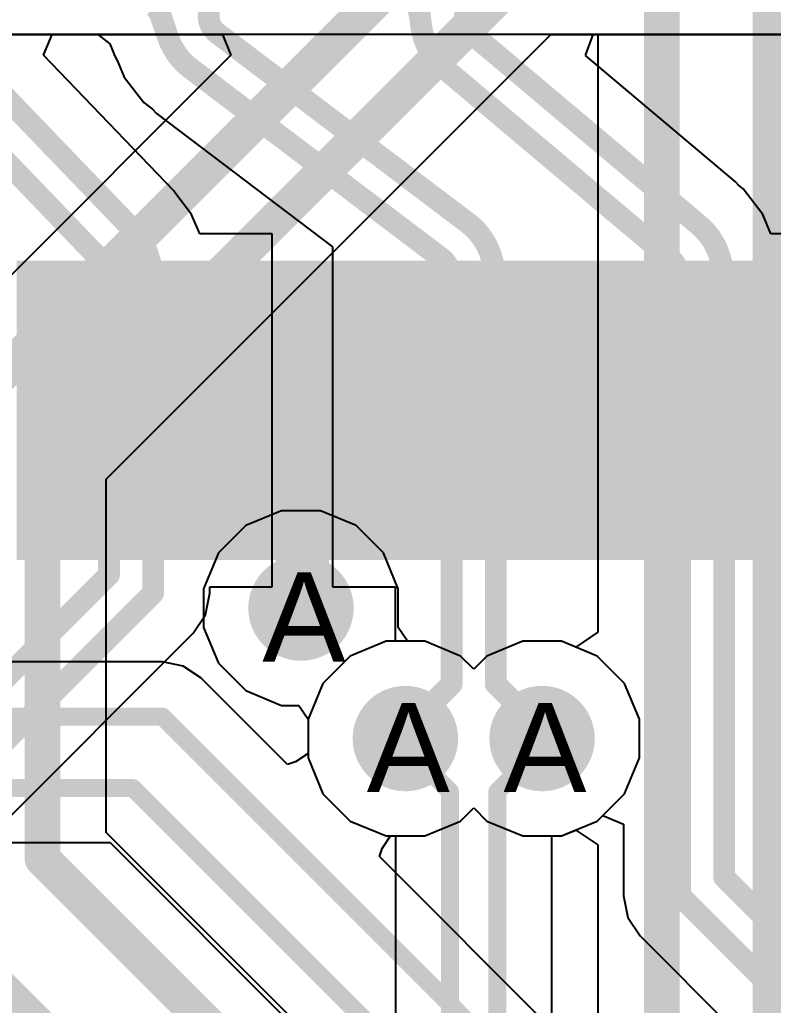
# Model space of a CAD drawing. Header units: inches. Extents: x 0 to 208, y 0 to 213.
# Drawn here: x 2.201 to 2.3698, y 3.684 to 3.9048 of the extents above; entities that cross this region are included whole.
import ezdxf

# ---------------------------------------------------------------- set-up
doc = ezdxf.new("R2010")
doc.units = ezdxf.units.IN
doc.header["$MEASUREMENT"] = 0
for name, color, linetype in [('Bottom Layer', 5, 'Continuous'), ('Drill Drawing', 1, 'Continuous'), ('L2_GND1', 16, 'Continuous'), ('L3_SIG1', 76, 'Continuous'), ('L4_PWR', 90, 'Continuous'), ('L5_GND2', 156, 'Continuous'), ('L6_SIG2', 130, 'Continuous'), ('L7_GND3', 216, 'Continuous'), ('Top Layer', 1, 'Continuous'), ('Top Paste', 8, 'Continuous'), ('Top Solder', 216, 'Continuous'), ('Via Holes', 16, 'Continuous')]:
    doc.layers.add(name, color=color, linetype=linetype)
doc.styles.add('Arial', font='', dxfattribs={"height": 0.2})
doc.styles.get('Arial').set_extended_font_data('Arial')

# ---------------------------------------------------------------- blocks, each defined once
blk = doc.blocks.new('24_TSSOP_409')
at = {"layer": 'Top Layer'}
for points in [[(0.08464635, 0.07283455), (0.14370145, 0.07283455), (0.14370145, 0.05511805), (0.08464635, 0.05511805)], [(0.08464635, 0.04724455), (0.14370145, 0.04724455), (0.14370145, 0.02952805), (0.08464635, 0.02952805)], [(0.08464635, 0.02165255), (0.14370145, 0.02165255), (0.14370145, 0.00393605), (0.08464635, 0.00393605)], [(0.08464635, -0.00393745), (0.14370145, -0.00393745), (0.14370145, -0.02165395), (0.08464635, -0.02165395)], [(0.08464635, -0.02952745), (0.14370145, -0.02952745), (0.14370145, -0.04724395), (0.08464635, -0.04724395)], [(0.08464635, -0.05511945), (0.14370145, -0.05511945), (0.14370145, -0.07283595), (0.08464635, -0.07283595)], [(0.08464635, -0.08070945), (0.14370145, -0.08070945), (0.14370145, -0.09842595), (0.08464635, -0.09842595)]]:
    blk.add_hatch(color=1, dxfattribs=at).paths.add_polyline_path(points)
at = {"layer": 'Top Paste'}
for points in [[(0.08464635, 0.07283455), (0.14370145, 0.07283455), (0.14370145, 0.05511805), (0.08464635, 0.05511805)], [(0.08464635, 0.04724455), (0.14370145, 0.04724455), (0.14370145, 0.02952805), (0.08464635, 0.02952805)], [(0.08464635, 0.02165255), (0.14370145, 0.02165255), (0.14370145, 0.00393605), (0.08464635, 0.00393605)], [(0.08464635, -0.00393745), (0.14370145, -0.00393745), (0.14370145, -0.02165395), (0.08464635, -0.02165395)], [(0.08464635, -0.02952745), (0.14370145, -0.02952745), (0.14370145, -0.04724395), (0.08464635, -0.04724395)], [(0.08464635, -0.05511945), (0.14370145, -0.05511945), (0.14370145, -0.07283595), (0.08464635, -0.07283595)], [(0.08464635, -0.08070945), (0.14370145, -0.08070945), (0.14370145, -0.09842595), (0.08464635, -0.09842595)]]:
    blk.add_hatch(color=8, dxfattribs=at).paths.add_polyline_path(points)
at = {"layer": 'Top Solder'}
for points in [[(0.08064635, 0.07683455), (0.14770145, 0.07683455), (0.14770145, 0.05111805), (0.08064635, 0.05111805)], [(0.08064635, 0.05124455), (0.14770145, 0.05124455), (0.14770145, 0.02552805), (0.08064635, 0.02552805)], [(0.08064635, 0.02565255), (0.14770145, 0.02565255), (0.14770145, -6.395e-05), (0.08064635, -6.395e-05)], [(0.08064635, 6.255e-05), (0.14770145, 6.255e-05), (0.14770145, -0.02565395), (0.08064635, -0.02565395)], [(0.08064635, -0.02552745), (0.14770145, -0.02552745), (0.14770145, -0.05124395), (0.08064635, -0.05124395)], [(0.08064635, -0.05111945), (0.14770145, -0.05111945), (0.14770145, -0.07683595), (0.08064635, -0.07683595)], [(0.08064635, -0.07670945), (0.14770145, -0.07670945), (0.14770145, -0.10242595), (0.08064635, -0.10242595)]]:
    blk.add_hatch(color=216, dxfattribs=at).paths.add_polyline_path(points)

msp = doc.modelspace()

# ---------------------------------------------------------------- hatches: boundary and pattern name
at = {"layer": 'Bottom Layer'}
h = msp.add_hatch(color=5, dxfattribs=at)
edge = h.paths.add_edge_path()
edge.add_arc((2.264, 3.773), 0.011811, 0, 360)
h = msp.add_hatch(color=5, dxfattribs=at)
edge = h.paths.add_edge_path()
edge.add_arc((2.2873898, 3.7437642), 0.011811, 0, 360)
h = msp.add_hatch(color=5, dxfattribs=at)
edge = h.paths.add_edge_path()
edge.add_arc((2.3180118, 3.7437642), 0.011811, 0, 360)
at = {"layer": 'L2_GND1'}
h = msp.add_hatch(color=16, dxfattribs=at)
edge = h.paths.add_edge_path()
edge.add_arc((2.264, 3.773), 0.011811, 0, 360)
h = msp.add_hatch(color=16, dxfattribs=at)
edge = h.paths.add_edge_path()
edge.add_arc((2.2873898, 3.7437642), 0.011811, 0, 360)
h = msp.add_hatch(color=16, dxfattribs=at)
edge = h.paths.add_edge_path()
edge.add_arc((2.3180118, 3.7437642), 0.011811, 0, 360)
at = {"layer": 'L3_SIG1'}
h = msp.add_hatch(color=76, dxfattribs=at)
edge = h.paths.add_edge_path()
edge.add_arc((2.264, 3.773), 0.011811, 0, 360)
h = msp.add_hatch(color=76, dxfattribs=at)
edge = h.paths.add_edge_path()
edge.add_arc((2.2873898, 3.7437642), 0.011811, 0, 360)
h = msp.add_hatch(color=76, dxfattribs=at)
edge = h.paths.add_edge_path()
edge.add_arc((2.3180118, 3.7437642), 0.011811, 0, 360)
at = {"layer": 'L4_PWR'}
h = msp.add_hatch(color=90, dxfattribs=at)
edge = h.paths.add_edge_path()
edge.add_arc((2.264, 3.773), 0.011811, 0, 360)
h = msp.add_hatch(color=90, dxfattribs=at)
edge = h.paths.add_edge_path()
edge.add_arc((2.2873898, 3.7437642), 0.011811, 0, 360)
h = msp.add_hatch(color=90, dxfattribs=at)
edge = h.paths.add_edge_path()
edge.add_arc((2.3180118, 3.7437642), 0.011811, 0, 360)
at = {"layer": 'L5_GND2'}
h = msp.add_hatch(color=156, dxfattribs=at)
edge = h.paths.add_edge_path()
edge.add_arc((2.264, 3.773), 0.011811, 0, 360)
h = msp.add_hatch(color=156, dxfattribs=at)
edge = h.paths.add_edge_path()
edge.add_arc((2.2873898, 3.7437642), 0.011811, 0, 360)
h = msp.add_hatch(color=156, dxfattribs=at)
edge = h.paths.add_edge_path()
edge.add_arc((2.3180118, 3.7437642), 0.011811, 0, 360)
at = {"layer": 'L6_SIG2'}
h = msp.add_hatch(color=130, dxfattribs=at)
edge = h.paths.add_edge_path()
edge.add_arc((2.264, 3.773), 0.011811, 0, 360)
h = msp.add_hatch(color=130, dxfattribs=at)
edge = h.paths.add_edge_path()
edge.add_arc((2.2873898, 3.7437642), 0.011811, 0, 360)
h = msp.add_hatch(color=130, dxfattribs=at)
edge = h.paths.add_edge_path()
edge.add_arc((2.3180118, 3.7437642), 0.011811, 0, 360)
at = {"layer": 'L7_GND3'}
h = msp.add_hatch(color=216, dxfattribs=at)
edge = h.paths.add_edge_path()
edge.add_arc((2.264, 3.773), 0.011811, 0, 360)
h = msp.add_hatch(color=216, dxfattribs=at)
edge = h.paths.add_edge_path()
edge.add_arc((2.2873898, 3.7437642), 0.011811, 0, 360)
h = msp.add_hatch(color=216, dxfattribs=at)
edge = h.paths.add_edge_path()
edge.add_arc((2.3180118, 3.7437642), 0.011811, 0, 360)
at = {"layer": 'Top Layer'}
h = msp.add_hatch(color=1, dxfattribs=at)
edge = h.paths.add_edge_path()
edge.add_arc((2.264, 3.773), 0.011811, 0, 360)
h = msp.add_hatch(color=1, dxfattribs=at)
edge = h.paths.add_edge_path()
edge.add_arc((2.2873898, 3.7437642), 0.011811, 0, 360)
h = msp.add_hatch(color=1, dxfattribs=at)
edge = h.paths.add_edge_path()
edge.add_arc((2.3180118, 3.7437642), 0.011811, 0, 360)
at = {"layer": 'Via Holes'}
h = msp.add_hatch(color=7, dxfattribs=at)
edge = h.paths.add_edge_path()
edge.add_arc((2.264, 3.773), 0.0059055, 0, 360)
h = msp.add_hatch(color=7, dxfattribs=at)
edge = h.paths.add_edge_path()
edge.add_arc((2.2873898, 3.7437642), 0.0059055, 0, 360)
h = msp.add_hatch(color=7, dxfattribs=at)
edge = h.paths.add_edge_path()
edge.add_arc((2.3180118, 3.7437642), 0.0059055, 0, 360)

# ---------------------------------------------------------------- linework, layer by layer
at = {"layer": 'Bottom Layer'}
for p, q in [((2.6543486, 3.9014726), (1.909, 3.9014726)), ((2.1641161, 3.9014726), (2.2463924, 3.9014726)), ((2.2203692, 3.801865), (2.3199767, 3.9014726)), ((2.2463924, 3.9014726), (2.2483058, 3.8968532)), ((2.3199767, 3.9014726), (2.3305496, 3.9014726)), ((2.3305496, 3.9014726), (2.3305496, 3.767591)), ((2.2483058, 3.8968532), (2.1779065, 3.8264539)), ((2.2203692, 3.722719), (2.2203692, 3.801865)), ((2.3305496, 3.767591), (2.3255495, 3.76425)), ((2.2830513, 3.7655752), (2.2750349, 3.7622547)), ((2.2917283, 3.7655752), (2.2830513, 3.7655752)), ((2.2997447, 3.7622547), (2.2917283, 3.7655752)), ((2.3136733, 3.7655752), (2.3056569, 3.7622547)), ((2.3223503, 3.7655752), (2.3136733, 3.7655752)), ((2.3255495, 3.76425), (2.3223503, 3.7655752)), ((2.2750349, 3.7622547), (2.2688993, 3.7561191)), ((2.3027008, 3.7592986), (2.2997447, 3.7622547)), ((2.3056569, 3.7622547), (2.3027008, 3.7592986)), ((2.2688993, 3.7561191), (2.2655788, 3.7481027)), ((2.2655788, 3.7481027), (2.2655788, 3.7394257)), ((2.2655788, 3.7394257), (2.2688993, 3.7314093)), ((2.2688993, 3.7314093), (2.2750349, 3.7252737)), ((2.2997447, 3.7252737), (2.3027008, 3.7282298)), ((2.3027008, 3.7282298), (2.3056569, 3.7252737)), ((2.2750349, 3.7252737), (2.2830513, 3.7219532)), ((2.2917283, 3.7219532), (2.2997447, 3.7252737)), ((2.3056569, 3.7252737), (2.3136733, 3.7219532)), ((2.3255496, 3.6175386), (2.2203692, 3.722719)), ((2.3223503, 3.7219532), (2.3255495, 3.7232784)), ((2.3255495, 3.7232784), (2.3305496, 3.7199374)), ((2.2830513, 3.7219532), (2.2917283, 3.7219532)), ((2.3136733, 3.7219532), (2.3223503, 3.7219532)), ((2.3305496, 3.7199374), (2.3305496, 3.6193254))]:
    msp.add_line(p, q, dxfattribs=at)
for points in [[(2.188, 3.8163604, 0.008, 0.008, 0), (2.3350558, 3.9634162, 0.008, 0.008, 0)], [(2.2060949, 3.8077777, 0.008, 0.008, 0), (2.3606458, 3.9623286, 0.008, 0.008, 0)], [(2.3448239, 3.5476194, 0.008, 0.008, 0), (2.3448239, 3.9226779, 0.008, 0.008, 0)], [(2.369189, 3.4948326, 0.008, 0.008, 0), (2.369189, 3.9221894, 0.008, 0.008, 0)], [(2.2060949, 3.7168063, 0.008, 0.008, 0), (2.2060949, 3.8077777, 0.008, 0.008, 0)], [(2.2060949, 3.7168063, 0.008, 0.008, 0), (2.3159998, 3.6069014, 0.008, 0.008, 0)], [(2.188, 3.6967173, 0.008, 0.008, 0), (2.2889998, 3.5957175, 0.008, 0.008, 0)]]:
    msp.add_lwpolyline(points, format="xyseb", dxfattribs=at)
for points in [[(2.2040949, 3.8077777, 0.004, 0.004, 1), (2.2080949, 3.8077777, 0.004, 0.004, 1)], [(2.2040949, 3.8077777, 0.004, 0.004, 1), (2.2080949, 3.8077777, 0.004, 0.004, 1)], [(2.2040949, 3.7168063, 0.004, 0.004, 1), (2.2080949, 3.7168063, 0.004, 0.004, 1)], [(2.2040949, 3.7168063, 0.004, 0.004, 1), (2.2080949, 3.7168063, 0.004, 0.004, 1)]]:
    msp.add_lwpolyline(points, format="xyseb", close=True, dxfattribs=at)
at = {"layer": 'L2_GND1'}
for p, q in [((2.2596615, 3.794811), (2.2516451, 3.7914905)), ((2.2683385, 3.794811), (2.2596615, 3.794811)), ((2.2763549, 3.7914905), (2.2683385, 3.794811)), ((2.2516451, 3.7914905), (2.2455095, 3.7853549)), ((2.2824905, 3.7853549), (2.2763549, 3.7914905)), ((2.2455095, 3.7853549), (2.242189, 3.7773385)), ((2.285811, 3.7773385), (2.2824905, 3.7853549)), ((2.242189, 3.7773385), (2.242189, 3.7686615)), ((2.285811, 3.7686616), (2.285811, 3.7773385)), ((2.242189, 3.7686615), (2.2455095, 3.7606451)), ((2.2878733, 3.7655752), (2.285811, 3.7686616)), ((2.2917283, 3.7655752), (2.2878733, 3.7655752)), ((2.2997447, 3.7622547), (2.2917283, 3.7655752)), ((2.3136733, 3.7655752), (2.3056569, 3.7622547)), ((2.3223503, 3.7655752), (2.3136733, 3.7655752)), ((2.3303667, 3.7622547), (2.3223503, 3.7655752)), ((2.3027008, 3.7592986), (2.2997447, 3.7622547)), ((2.3056569, 3.7622547), (2.3027008, 3.7592986)), ((2.3365023, 3.7561191), (2.3303667, 3.7622547)), ((2.2455095, 3.7606451), (2.2516451, 3.7545095)), ((2.3398228, 3.7481027), (2.3365023, 3.7561191)), ((2.2516451, 3.7545095), (2.2596615, 3.751189)), ((2.2596615, 3.751189), (2.2635165, 3.751189)), ((2.2635165, 3.751189), (2.2655788, 3.7481026)), ((2.2655788, 3.7481026), (2.2655788, 3.7394257)), ((2.3398228, 3.7394257), (2.3398228, 3.7481027)), ((2.2655788, 3.7394257), (2.2688993, 3.7314093)), ((2.3365023, 3.7314093), (2.3398228, 3.7394257)), ((2.2688993, 3.7314093), (2.2750349, 3.7252737)), ((2.3303667, 3.7252737), (2.3365023, 3.7314093)), ((2.2997447, 3.7252737), (2.3027008, 3.7282298)), ((2.3027008, 3.7282298), (2.3056569, 3.7252737)), ((2.2750349, 3.7252737), (2.2830513, 3.7219532)), ((2.2917283, 3.7219532), (2.2997447, 3.7252737)), ((2.3056569, 3.7252737), (2.3136733, 3.7219532)), ((2.3223503, 3.7219532), (2.3303667, 3.7252737)), ((2.2830513, 3.7219532), (2.2917283, 3.7219532)), ((2.3136733, 3.7219532), (2.3223503, 3.7219532))]:
    msp.add_line(p, q, dxfattribs=at)
at = {"layer": 'L3_SIG1'}
for p, q in [((2.2830513, 3.7655752), (2.2750349, 3.7622547)), ((2.2917283, 3.7655752), (2.2830513, 3.7655752)), ((2.2997447, 3.7622547), (2.2917283, 3.7655752)), ((2.3136733, 3.7655752), (2.3056569, 3.7622547)), ((2.3223503, 3.7655752), (2.3136733, 3.7655752)), ((2.3303667, 3.7622547), (2.3223503, 3.7655752)), ((2.2750349, 3.7622547), (2.2688993, 3.7561191)), ((2.3027008, 3.7592986), (2.2997447, 3.7622547)), ((2.3056569, 3.7622547), (2.3027008, 3.7592986)), ((2.3365023, 3.7561191), (2.3303667, 3.7622547)), ((2.2688993, 3.7561191), (2.2655788, 3.7481027)), ((2.3398228, 3.7481027), (2.3365023, 3.7561191)), ((2.2655788, 3.7481027), (2.2655788, 3.7394257)), ((2.3398228, 3.7394257), (2.3398228, 3.7481027)), ((2.2655788, 3.7394257), (2.2688993, 3.7314093)), ((2.3365023, 3.7314093), (2.3398228, 3.7394257)), ((2.2688993, 3.7314093), (2.2750349, 3.7252737)), ((2.3303667, 3.7252737), (2.3365023, 3.7314093)), ((2.2997447, 3.7252737), (2.3027008, 3.7282298)), ((2.3027008, 3.7282298), (2.3056569, 3.7252737)), ((2.2750349, 3.7252737), (2.2830513, 3.7219532)), ((2.2917283, 3.7219532), (2.2997447, 3.7252737)), ((2.3056569, 3.7252737), (2.3136733, 3.7219532)), ((2.3223503, 3.7219532), (2.3303667, 3.7252737)), ((2.2830513, 3.7219532), (2.2917283, 3.7219532)), ((2.3136733, 3.7219532), (2.3223503, 3.7219532))]:
    msp.add_line(p, q, dxfattribs=at)
at = {"layer": 'L4_PWR'}
for p, q in [((2.2596615, 3.794811), (2.2516451, 3.7914905)), ((2.2683385, 3.794811), (2.2596615, 3.794811)), ((2.2763549, 3.7914905), (2.2683385, 3.794811)), ((2.2516451, 3.7914905), (2.2455095, 3.7853549)), ((2.2824905, 3.7853549), (2.2763549, 3.7914905)), ((2.2455095, 3.7853549), (2.242189, 3.7773385)), ((2.285811, 3.7773385), (2.2824905, 3.7853549)), ((2.242189, 3.7773385), (2.242189, 3.7686615)), ((2.285811, 3.7686616), (2.285811, 3.7773385)), ((2.242189, 3.7686615), (2.2455095, 3.7606451)), ((2.2878733, 3.7655752), (2.285811, 3.7686616)), ((2.2917283, 3.7655752), (2.2878733, 3.7655752)), ((2.2997447, 3.7622547), (2.2917283, 3.7655752)), ((2.3136733, 3.7655752), (2.3056569, 3.7622547)), ((2.3223503, 3.7655752), (2.3136733, 3.7655752)), ((2.3303667, 3.7622547), (2.3223503, 3.7655752)), ((2.3027008, 3.7592986), (2.2997447, 3.7622547)), ((2.3056569, 3.7622547), (2.3027008, 3.7592986)), ((2.3365023, 3.7561191), (2.3303667, 3.7622547)), ((2.2455095, 3.7606451), (2.2516451, 3.7545095)), ((2.3398228, 3.7481027), (2.3365023, 3.7561191)), ((2.2516451, 3.7545095), (2.2596615, 3.751189)), ((2.2596615, 3.751189), (2.2635165, 3.751189)), ((2.2635165, 3.751189), (2.2655788, 3.7481026)), ((2.2655788, 3.7481026), (2.2655788, 3.7394257)), ((2.3398228, 3.7394257), (2.3398228, 3.7481027)), ((2.2655788, 3.7394257), (2.2688993, 3.7314093)), ((2.3365023, 3.7314093), (2.3398228, 3.7394257)), ((2.2688993, 3.7314093), (2.2750349, 3.7252737)), ((2.3303667, 3.7252737), (2.3365023, 3.7314093)), ((2.2997447, 3.7252737), (2.3027008, 3.7282298)), ((2.3027008, 3.7282298), (2.3056569, 3.7252737)), ((2.2750349, 3.7252737), (2.2830513, 3.7219532)), ((2.2917283, 3.7219532), (2.2997447, 3.7252737)), ((2.3056569, 3.7252737), (2.3136733, 3.7219532)), ((2.3223503, 3.7219532), (2.3303667, 3.7252737)), ((2.2830513, 3.7219532), (2.2917283, 3.7219532)), ((2.3136733, 3.7219532), (2.3223503, 3.7219532))]:
    msp.add_line(p, q, dxfattribs=at)
at = {"layer": 'L5_GND2'}
for p, q in [((2.2830513, 3.7655752), (2.2750349, 3.7622547)), ((2.2917283, 3.7655752), (2.2830513, 3.7655752)), ((2.2997447, 3.7622547), (2.2917283, 3.7655752)), ((2.3136733, 3.7655752), (2.3056569, 3.7622547)), ((2.3223503, 3.7655752), (2.3136733, 3.7655752)), ((2.3303667, 3.7622547), (2.3223503, 3.7655752)), ((2.2750349, 3.7622547), (2.2688993, 3.7561191)), ((2.3027008, 3.7592986), (2.2997447, 3.7622547)), ((2.3056569, 3.7622547), (2.3027008, 3.7592986)), ((2.3365023, 3.7561191), (2.3303667, 3.7622547)), ((2.2688993, 3.7561191), (2.2655788, 3.7481027)), ((2.3398228, 3.7481027), (2.3365023, 3.7561191)), ((2.2655788, 3.7481027), (2.2655788, 3.7394257)), ((2.3398228, 3.7394257), (2.3398228, 3.7481027)), ((2.2655788, 3.7394257), (2.2688993, 3.7314093)), ((2.3365023, 3.7314093), (2.3398228, 3.7394257)), ((2.2688993, 3.7314093), (2.2750349, 3.7252737)), ((2.3303667, 3.7252737), (2.3365023, 3.7314093)), ((2.2750349, 3.7252737), (2.2830513, 3.7219532)), ((2.3223503, 3.7219532), (2.3303667, 3.7252737)), ((2.2830513, 3.7219532), (2.2851657, 3.7219532)), ((2.2851657, 3.7219532), (2.2851657, 3.6295992)), ((2.3202359, 3.6390577), (2.3202359, 3.7219532)), ((2.3202359, 3.7219532), (2.3223503, 3.7219532))]:
    msp.add_line(p, q, dxfattribs=at)
for points in [[(2.2873898, 3.7419114, 0.004, 0.004, 0), (2.2873898, 3.7437642, 0.004, 0.004, 0)], [(2.3180118, 3.7419114, 0.004, 0.004, 0), (2.3180118, 3.7437642, 0.004, 0.004, 0)], [(2.2873898, 3.7419114, 0.004, 0.004, 0), (2.2974008, 3.7319004, 0.004, 0.004, 0)], [(2.3080008, 3.7319004, 0.004, 0.004, 0), (2.3180118, 3.7419114, 0.004, 0.004, 0)], [(2.2974008, 3.6295992, 0.004, 0.004, 0), (2.2974008, 3.7319004, 0.004, 0.004, 0)], [(2.3080008, 3.6339898, 0.004, 0.004, 0), (2.3080008, 3.7319004, 0.004, 0.004, 0)]]:
    msp.add_lwpolyline(points, format="xyseb", dxfattribs=at)
for points in [[(2.2863898, 3.7437642, 0.002, 0.002, 1), (2.2883898, 3.7437642, 0.002, 0.002, 1)], [(2.3170118, 3.7437642, 0.002, 0.002, 1), (2.3190118, 3.7437642, 0.002, 0.002, 1)], [(2.2863898, 3.7419114, 0.002, 0.002, 1), (2.2883898, 3.7419114, 0.002, 0.002, 1)], [(2.2863898, 3.7419114, 0.002, 0.002, 1), (2.2883898, 3.7419114, 0.002, 0.002, 1)], [(2.3170118, 3.7419114, 0.002, 0.002, 1), (2.3190118, 3.7419114, 0.002, 0.002, 1)], [(2.3170118, 3.7419114, 0.002, 0.002, 1), (2.3190118, 3.7419114, 0.002, 0.002, 1)], [(2.2964008, 3.7319004, 0.002, 0.002, 1), (2.2984008, 3.7319004, 0.002, 0.002, 1)], [(2.2964008, 3.7319004, 0.002, 0.002, 1), (2.2984008, 3.7319004, 0.002, 0.002, 1)], [(2.3070008, 3.7319004, 0.002, 0.002, 1), (2.3090008, 3.7319004, 0.002, 0.002, 1)], [(2.3070008, 3.7319004, 0.002, 0.002, 1), (2.3090008, 3.7319004, 0.002, 0.002, 1)]]:
    msp.add_lwpolyline(points, format="xyseb", close=True, dxfattribs=at)
at = {"layer": 'L6_SIG2'}
for p, q in [((2.2830513, 3.7655752), (2.2750349, 3.7622547)), ((2.2917283, 3.7655752), (2.2830513, 3.7655752)), ((2.2997447, 3.7622547), (2.2917283, 3.7655752)), ((2.3136733, 3.7655752), (2.3056569, 3.7622547)), ((2.3223503, 3.7655752), (2.3136733, 3.7655752)), ((2.3303667, 3.7622547), (2.3223503, 3.7655752)), ((2.2750349, 3.7622547), (2.2688993, 3.7561191)), ((2.3027008, 3.7592986), (2.2997447, 3.7622547)), ((2.3056569, 3.7622547), (2.3027008, 3.7592986)), ((2.3365023, 3.7561191), (2.3303667, 3.7622547)), ((2.2688993, 3.7561191), (2.2655788, 3.7481027)), ((2.3398228, 3.7481027), (2.3365023, 3.7561191)), ((2.2655788, 3.7481027), (2.2655788, 3.7394257)), ((2.3398228, 3.7394257), (2.3398228, 3.7481027)), ((2.2655788, 3.7394257), (2.2688993, 3.7314093)), ((2.3365023, 3.7314093), (2.3398228, 3.7394257)), ((2.2688993, 3.7314093), (2.2750349, 3.7252737)), ((2.3303667, 3.7252737), (2.3365023, 3.7314093)), ((2.2997447, 3.7252737), (2.3027008, 3.7282298)), ((2.3027008, 3.7282298), (2.3056569, 3.7252737)), ((2.2750349, 3.7252737), (2.2830513, 3.7219532)), ((2.2917283, 3.7219532), (2.2997447, 3.7252737)), ((2.3056569, 3.7252737), (2.3136733, 3.7219532)), ((2.3223503, 3.7219532), (2.3303667, 3.7252737)), ((2.2830513, 3.7219532), (2.2917283, 3.7219532)), ((2.3136733, 3.7219532), (2.3223503, 3.7219532))]:
    msp.add_line(p, q, dxfattribs=at)
at = {"layer": 'L7_GND3'}
for p, q in [((2.2830513, 3.7655752), (2.2750349, 3.7622547)), ((2.2917283, 3.7655752), (2.2830513, 3.7655752)), ((2.2997447, 3.7622547), (2.2917283, 3.7655752)), ((2.3136733, 3.7655752), (2.3056569, 3.7622547)), ((2.3223503, 3.7655752), (2.3136733, 3.7655752)), ((2.3303667, 3.7622547), (2.3223503, 3.7655752)), ((2.2750349, 3.7622547), (2.2688993, 3.7561191)), ((2.3027008, 3.7592986), (2.2997447, 3.7622547)), ((2.3056569, 3.7622547), (2.3027008, 3.7592986)), ((2.3365023, 3.7561191), (2.3303667, 3.7622547)), ((2.2329385, 3.7609241), (1.9305684, 3.7609241)), ((2.2376207, 3.7599928), (2.2329385, 3.7609241)), ((2.24159, 3.7573405), (2.2376207, 3.7599928)), ((2.2609594, 3.7379711), (2.24159, 3.7573405)), ((2.2688993, 3.7561191), (2.2655788, 3.7481027)), ((2.3398228, 3.7481027), (2.3365023, 3.7561191)), ((2.2655788, 3.7481027), (2.2655788, 3.7404228)), ((2.3398228, 3.7394257), (2.3398228, 3.7481027)), ((2.2655788, 3.7404228), (2.262751, 3.7385353)), ((2.262751, 3.7385353), (2.2609594, 3.7379711)), ((2.3365023, 3.7314093), (2.3398228, 3.7394257)), ((2.3303667, 3.7252737), (2.3365023, 3.7314093)), ((2.2997447, 3.7252737), (2.3027008, 3.7282298)), ((2.3027008, 3.7282298), (2.3056569, 3.7252737)), ((2.2917283, 3.7219532), (2.2997447, 3.7252737)), ((2.3056569, 3.7252737), (2.3136733, 3.7219532)), ((2.3223503, 3.7219532), (2.3303667, 3.7252737)), ((1.9305684, 3.7204539), (2.2212432, 3.7204539)), ((2.2212432, 3.7204539), (2.9836623, 2.9580348)), ((2.2821609, 3.7191254), (2.2840484, 3.7219532)), ((2.2840484, 3.7219532), (2.2917283, 3.7219532)), ((2.3136733, 3.7219532), (2.3223503, 3.7219532)), ((2.2815967, 3.7173338), (2.2821609, 3.7191254)), ((3.0040091, 2.9949214), (2.2815967, 3.7173338))]:
    msp.add_line(p, q, dxfattribs=at)
for points in [[(1.9211542, 3.748689, 0.004, 0.004, 0), (2.2329385, 3.748689, 0.004, 0.004, 0)], [(2.2329385, 3.748689, 0.004, 0.004, 0), (2.9989412, 2.9826863, 0.004, 0.004, 0)], [(1.9211542, 3.732689, 0.004, 0.004, 0), (2.2263111, 3.732689, 0.004, 0.004, 0)], [(2.2263111, 3.732689, 0.004, 0.004, 0), (2.9923138, 2.9666863, 0.004, 0.004, 0)]]:
    msp.add_lwpolyline(points, format="xyseb", dxfattribs=at)
for points in [[(2.2319385, 3.748689, 0.002, 0.002, 1), (2.2339385, 3.748689, 0.002, 0.002, 1)], [(2.2319385, 3.748689, 0.002, 0.002, 1), (2.2339385, 3.748689, 0.002, 0.002, 1)], [(2.2253111, 3.732689, 0.002, 0.002, 1), (2.2273111, 3.732689, 0.002, 0.002, 1)], [(2.2253111, 3.732689, 0.002, 0.002, 1), (2.2273111, 3.732689, 0.002, 0.002, 1)]]:
    msp.add_lwpolyline(points, format="xyseb", close=True, dxfattribs=at)
at = {"layer": 'Top Layer'}
for p, q in [((2.6543486, 3.9014726), (1.909, 3.9014726)), ((2.2063292, 3.8968724), (2.2082885, 3.9014726)), ((2.2082885, 3.9014726), (2.218481, 3.9014726)), ((2.218481, 3.9014726), (2.2211649, 3.8993679)), ((2.3277418, 3.8967755), (2.3294556, 3.9014726)), ((2.3294556, 3.9014726), (2.4173784, 3.9014726)), ((2.2211649, 3.8993679), (2.2218329, 3.8977554)), ((2.2355203, 3.8664949), (2.2063292, 3.8968724)), ((2.2218329, 3.8977554), (2.2218698, 3.8977401)), ((2.2218698, 3.8977401), (2.2222002, 3.8967744)), ((2.2222002, 3.8967744), (2.2229151, 3.8955431)), ((2.2229151, 3.8955431), (2.2244086, 3.8919375)), ((2.3613585, 3.8684759), (2.3277418, 3.8967755)), ((2.2244086, 3.8919375), (2.2287721, 3.8862508)), ((2.2287721, 3.8862508), (2.2307532, 3.8847307)), ((2.2307532, 3.8847307), (2.2316096, 3.8837669)), ((2.2316096, 3.8837669), (2.2710476, 3.8539121)), ((2.3619214, 3.8677722), (2.3613585, 3.8684759)), ((2.235993, 3.8657561), (2.2355203, 3.8664949)), ((2.3630853, 3.8668792), (2.3619214, 3.8677722)), ((2.3674488, 3.8611925), (2.3630853, 3.8668792)), ((2.2394948, 3.8611925), (2.235993, 3.8657561)), ((2.2413035, 3.8568257), (2.2394948, 3.8611925)), ((2.3692575, 3.8568257), (2.3674488, 3.8611925)), ((2.257582, 3.8568257), (2.2413035, 3.8568257)), ((2.257582, 3.7777707), (2.257582, 3.8568257)), ((2.385536, 3.8568257), (2.3692575, 3.8568257)), ((2.2710476, 3.8539121), (2.2710476, 3.7777707)), ((2.2435616, 3.7763408), (2.2435616, 3.7777707)), ((2.2435616, 3.7777707), (2.257582, 3.7777707)), ((2.2710476, 3.7777707), (2.2850679, 3.7777707)), ((2.2850679, 3.7777707), (2.2850679, 3.7655752)), ((2.2425958, 3.7714852), (2.2435616, 3.7763408)), ((2.2398453, 3.7673688), (2.2425958, 3.7714852)), ((2.1086154, 3.6361389), (2.2398453, 3.7673688)), ((2.2830513, 3.7655752), (2.2750349, 3.7622547)), ((2.2850679, 3.7655752), (2.2830513, 3.7655752)), ((2.2750349, 3.7622547), (2.2688993, 3.7561191)), ((2.2688993, 3.7561191), (2.2655788, 3.7481027)), ((2.2655788, 3.7481027), (2.2655788, 3.7394257)), ((2.2655788, 3.7394257), (2.2688993, 3.7314093)), ((2.2688993, 3.7314093), (2.2750349, 3.7252737)), ((2.2997447, 3.7252737), (2.3027008, 3.7282298)), ((2.3027008, 3.7282298), (2.3056569, 3.7252737)), ((2.2750349, 3.7252737), (2.2830513, 3.7219532)), ((2.2917283, 3.7219532), (2.2997447, 3.7252737)), ((2.3056569, 3.7252737), (2.3136733, 3.7219532)), ((2.3223503, 3.7219532), (2.3303667, 3.7252737)), ((2.3303667, 3.7252737), (2.3316305, 3.7265375)), ((2.3316305, 3.7265375), (2.3362499, 3.724624)), ((2.3362499, 3.724624), (2.3362499, 3.7085644)), ((2.2830513, 3.7219532), (2.2917283, 3.7219532)), ((2.3136733, 3.7219532), (2.3223503, 3.7219532)), ((2.3362499, 3.7085644), (2.3372157, 3.7037088)), ((2.3372157, 3.7037088), (2.3399662, 3.6995924)), ((2.3399662, 3.6995924), (2.3694607, 3.6700979))]:
    msp.add_line(p, q, dxfattribs=at)
for points in [[(2.2310151, 3.907768, 0.0048891, 0.0048891, -0.1450469785544964), (2.2326241, 3.9055032, 0.0048891, 0.0048891, 0)], [(2.2452367, 3.9017682, 0.0048891, 0.0048891, -0.4550521188992662), (2.2447304, 3.9091233, 0.0048891, 0.0048891, 0)], [(2.2885452, 3.9092323, 0.0048891, 0.0048891, -0.2106035483028182), (2.2906063, 3.90587, 0.0048891, 0.0048891, 0)], [(2.3024603, 3.9014726, 0.0048891, 0.0048891, -0.4926231337691206), (2.3028043, 3.9092175, 0.0048891, 0.0048891, 0)], [(2.232624, 3.9055032, 0.0048891, 0.0048891, 0), (2.2342052, 3.9008821, 0.0048891, 0.0048891, 0)], [(2.2906062, 3.90587, 0.0048891, 0.0048891, 0), (2.2909647, 3.9032266, 0.0048891, 0.0048891, 0)], [(2.2960914, 3.8939074, 0.0048891, 0.0048891, -0.1861688425009716), (2.2909648, 3.9032266, 0.0048891, 0.0048891, 0)], [(2.1839726, 3.9018254, 0.0048891, 0.0048891, 0), (2.2263715, 3.8577033, 0.0048891, 0.0048891, 0)], [(2.2452366, 3.9017681, 0.0048891, 0.0048891, 0), (2.3014074, 3.8592465, 0.0048891, 0.0048891, 0)], [(2.3024602, 3.9014725, 0.0048891, 0.0048891, 0), (2.3531871, 3.8587692, 0.0048891, 0.0048891, 0)], [(2.239268, 3.8938835, 0.0048891, 0.0048891, -0.1493854793838555), (2.2342052, 3.9008821, 0.0048891, 0.0048891, 0)], [(2.1768421, 3.8949734, 0.0048891, 0.0048891, 0), (2.2192183, 3.8508747, 0.0048891, 0.0048891, 0)], [(2.2392679, 3.8938834, 0.0048891, 0.0048891, 0), (2.2954134, 3.8513808, 0.0048891, 0.0048891, 0)], [(2.2960914, 3.8939073, 0.0048891, 0.0048891, 0), (2.3468821, 3.8511493, 0.0048891, 0.0048891, 0)], [(2.3014074, 3.8592465, 0.0048891, 0.0048891, -0.07007902277889062), (2.3043151, 3.8563243, 0.0048891, 0.0048891, 0)], [(2.2263715, 3.8577033, 0.0048891, 0.0048891, -0.1237426156858339), (2.2299466, 3.8514485, 0.0048891, 0.0048891, 0)], [(2.3531871, 3.8587692, 0.0048891, 0.0048891, -0.1506352975742994), (2.3579006, 3.8514485, 0.0048891, 0.0048891, 0)], [(2.3043151, 3.8563243, 0.0048891, 0.0048891, -0.09273605535177329), (2.3067184, 3.8514494, 0.0048891, 0.0048891, 0)], [(2.2192184, 3.8508748, 0.0048891, 0.0048891, -0.348596262415373), (2.2198332, 3.8448273, 0.0048891, 0.0048891, 0)], [(2.2299466, 3.8514485, 0.0048891, 0.0048891, 0), (2.2314307, 3.8461482, 0.0048891, 0.0048891, 0)], [(2.2954134, 3.8513808, 0.0048891, 0.0048891, -0.3932877995169934), (2.2966052, 3.8448273, 0.0048891, 0.0048891, 0)], [(2.3067183, 3.8514494, 0.0048891, 0.0048891, 0), (2.3082206, 3.8460859, 0.0048891, 0.0048891, 0)], [(2.3468821, 3.8511493, 0.0048891, 0.0048891, 0), (2.3468856, 3.8511464, 0.0048891, 0.0048891, 0)], [(2.3468856, 3.8511464, 0.0048891, 0.0048891, -0.3714182987872199), (2.3477872, 3.8448273, 0.0048891, 0.0048891, 0)], [(2.3579006, 3.8514485, 0.0048891, 0.0048891, 0), (2.3593847, 3.8461482, 0.0048891, 0.0048891, 0)], [(2.2320262, 3.8448228, 0.0048891, 0.0048891, -0.07471085621246468), (2.2314308, 3.8461482, 0.0048891, 0.0048891, 0)], [(2.3087982, 3.8448228, 0.0048891, 0.0048891, -0.07138299748790168), (2.3082207, 3.8460859, 0.0048891, 0.0048891, 0)], [(2.3599802, 3.8448228, 0.0048891, 0.0048891, -0.07471085621246468), (2.3593848, 3.8461482, 0.0048891, 0.0048891, 0)], [(2.2131338, 3.8172982, 0.0048891, 0.0048891, 0), (2.2195476, 3.8443813, 0.0048891, 0.0048891, 0)], [(2.2195476, 3.8443813, 0.0048891, 0.0048891, 0), (2.2198332, 3.8448273, 0.0048891, 0.0048891, 0)], [(2.2320261, 3.8448228, 0.0048891, 0.0048891, 0), (2.23231, 3.8443813, 0.0048891, 0.0048891, 0)], [(2.23231, 3.8443813, 0.0048891, 0.0048891, 0), (2.2387238, 3.8172982, 0.0048891, 0.0048891, 0)], [(2.2899058, 3.8172982, 0.0048891, 0.0048891, 0), (2.2963196, 3.8443813, 0.0048891, 0.0048891, 0)], [(2.2963196, 3.8443813, 0.0048891, 0.0048891, 0), (2.2966052, 3.8448273, 0.0048891, 0.0048891, 0)], [(2.3087981, 3.8448227, 0.0048891, 0.0048891, 0), (2.309082, 3.8443813, 0.0048891, 0.0048891, 0)], [(2.309082, 3.8443813, 0.0048891, 0.0048891, 0), (2.3154958, 3.8172982, 0.0048891, 0.0048891, 0)], [(2.3410878, 3.8172982, 0.0048891, 0.0048891, 0), (2.3475016, 3.8443813, 0.0048891, 0.0048891, 0)], [(2.3475016, 3.8443813, 0.0048891, 0.0048891, 0), (2.3477872, 3.8448273, 0.0048891, 0.0048891, 0)], [(2.3599801, 3.8448228, 0.0048891, 0.0048891, 0), (2.360264, 3.8443813, 0.0048891, 0.0048891, 0)], [(2.360264, 3.8443813, 0.0048891, 0.0048891, 0), (2.3666778, 3.8172982, 0.0048891, 0.0048891, 0)], [(2.2643158, 3.773859, 0.012, 0.012, 0), (2.2643158, 3.8172982, 0.012, 0.012, 0)], [(2.2131338, 3.7966289, 0.0048891, 0.0048891, 0), (2.2131338, 3.8172982, 0.0048891, 0.0048891, 0)], [(2.2387238, 3.7966289, 0.0048891, 0.0048891, 0), (2.2387238, 3.8172982, 0.0048891, 0.0048891, 0)], [(2.2899058, 3.7966289, 0.0048891, 0.0048891, 0), (2.2899058, 3.8172982, 0.0048891, 0.0048891, 0)], [(2.3154958, 3.7966289, 0.0048891, 0.0048891, 0), (2.3154958, 3.8172982, 0.0048891, 0.0048891, 0)], [(2.3410878, 3.7966289, 0.0048891, 0.0048891, 0), (2.3410878, 3.8172982, 0.0048891, 0.0048891, 0)], [(2.3666778, 3.7966289, 0.0048891, 0.0048891, 0), (2.3666778, 3.8172982, 0.0048891, 0.0048891, 0)], [(2.2131338, 3.7966289, 0.0048891, 0.0048891, 0), (2.2209842, 3.7887785, 0.0048891, 0.0048891, 0)], [(2.2308733, 3.7887784, 0.0048891, 0.0048891, 0), (2.2387238, 3.7966289, 0.0048891, 0.0048891, 0)], [(2.2899058, 3.7966289, 0.0048891, 0.0048891, 0), (2.2977562, 3.7887785, 0.0048891, 0.0048891, 0)], [(2.3076453, 3.7887784, 0.0048891, 0.0048891, 0), (2.3154958, 3.7966289, 0.0048891, 0.0048891, 0)], [(2.3410878, 3.7966289, 0.0048891, 0.0048891, 0), (2.3489382, 3.7887785, 0.0048891, 0.0048891, 0)], [(2.3588273, 3.7887784, 0.0048891, 0.0048891, 0), (2.3666778, 3.7966289, 0.0048891, 0.0048891, 0)], [(2.2209842, 3.7804369, 0.0048891, 0.0048891, 0), (2.2209842, 3.7887785, 0.0048891, 0.0048891, 0)], [(2.2308733, 3.7763408, 0.0048891, 0.0048891, 0), (2.2308733, 3.7887784, 0.0048891, 0.0048891, 0)], [(2.2977562, 3.7559947, 0.0048891, 0.0048891, 0), (2.2977562, 3.7887785, 0.0048891, 0.0048891, 0)], [(2.3076453, 3.7559947, 0.0048891, 0.0048891, 0), (2.3076453, 3.7887784, 0.0048891, 0.0048891, 0)], [(2.3489382, 3.7085644, 0.0048891, 0.0048891, 0), (2.3489382, 3.7887785, 0.0048891, 0.0048891, 0)], [(2.3588273, 3.7126605, 0.0048891, 0.0048891, 0), (2.3588273, 3.7887784, 0.0048891, 0.0048891, 0)], [(2.0955473, 3.655, 0.0048891, 0.0048891, 0), (2.2209842, 3.7804369, 0.0048891, 0.0048891, 0)], [(2.0996434, 3.6451109, 0.0048891, 0.0048891, 0), (2.2308733, 3.7763408, 0.0048891, 0.0048891, 0)], [(2.2873898, 3.7456283, 0.0048891, 0.0048891, 0), (2.2977562, 3.7559947, 0.0048891, 0.0048891, 0)], [(2.3076453, 3.7559947, 0.0048891, 0.0048891, 0), (2.3180118, 3.7456282, 0.0048891, 0.0048891, 0)], [(2.2873898, 3.7437642, 0.0048891, 0.0048891, 0), (2.2873898, 3.7456283, 0.0048891, 0.0048891, 0)], [(2.3180118, 3.7437642, 0.0048891, 0.0048891, 0), (2.3180118, 3.7456282, 0.0048891, 0.0048891, 0)], [(2.3588273, 3.7126605, 0.0048891, 0.0048891, 0), (2.3825288, 3.688959, 0.0048891, 0.0048891, 0)], [(2.3489382, 3.7085644, 0.0048891, 0.0048891, 0), (2.3784327, 3.6790699, 0.0048891, 0.0048891, 0)]]:
    msp.add_lwpolyline(points, format="xyseb", dxfattribs=at)
for points in [[(2.2314017, 3.9055032, 0.0024445, 0.0024445, 1), (2.2338463, 3.9055032, 0.0024445, 0.0024445, 1)], [(2.2314018, 3.9055032, 0.0024445, 0.0024445, 1), (2.2338464, 3.9055032, 0.0024445, 0.0024445, 1)], [(2.2893839, 3.90587, 0.0024445, 0.0024445, 1), (2.2918285, 3.90587, 0.0024445, 0.0024445, 1)], [(2.289384, 3.90587, 0.0024445, 0.0024445, 1), (2.2918286, 3.90587, 0.0024445, 0.0024445, 1)], [(2.2897424, 3.9032266, 0.0024445, 0.0024445, 1), (2.292187, 3.9032266, 0.0024445, 0.0024445, 1)], [(2.2897425, 3.9032266, 0.0024445, 0.0024445, 1), (2.2921871, 3.9032266, 0.0024445, 0.0024445, 1)], [(2.2440143, 3.9017681, 0.0024445, 0.0024445, 1), (2.2464589, 3.9017681, 0.0024445, 0.0024445, 1)], [(2.2440144, 3.9017682, 0.0024445, 0.0024445, 1), (2.246459, 3.9017682, 0.0024445, 0.0024445, 1)], [(2.3012379, 3.9014725, 0.0024445, 0.0024445, 1), (2.3036825, 3.9014725, 0.0024445, 0.0024445, 1)], [(2.301238, 3.9014726, 0.0024445, 0.0024445, 1), (2.3036826, 3.9014726, 0.0024445, 0.0024445, 1)], [(2.2329829, 3.9008821, 0.0024445, 0.0024445, 1), (2.2354275, 3.9008821, 0.0024445, 0.0024445, 1)], [(2.2329829, 3.9008821, 0.0024445, 0.0024445, 1), (2.2354275, 3.9008821, 0.0024445, 0.0024445, 1)], [(2.2380456, 3.8938834, 0.0024445, 0.0024445, 1), (2.2404902, 3.8938834, 0.0024445, 0.0024445, 1)], [(2.2380457, 3.8938835, 0.0024445, 0.0024445, 1), (2.2404903, 3.8938835, 0.0024445, 0.0024445, 1)], [(2.2948691, 3.8939074, 0.0024445, 0.0024445, 1), (2.2973137, 3.8939074, 0.0024445, 0.0024445, 1)], [(2.2948691, 3.8939073, 0.0024445, 0.0024445, 1), (2.2973137, 3.8939073, 0.0024445, 0.0024445, 1)], [(2.3001851, 3.8592465, 0.0024445, 0.0024445, 1), (2.3026297, 3.8592465, 0.0024445, 0.0024445, 1)], [(2.3001851, 3.8592465, 0.0024445, 0.0024445, 1), (2.3026297, 3.8592465, 0.0024445, 0.0024445, 1)], [(2.2251492, 3.8577033, 0.0024445, 0.0024445, 1), (2.2275938, 3.8577033, 0.0024445, 0.0024445, 1)], [(2.2251492, 3.8577033, 0.0024445, 0.0024445, 1), (2.2275938, 3.8577033, 0.0024445, 0.0024445, 1)], [(2.3519648, 3.8587692, 0.0024445, 0.0024445, 1), (2.3544094, 3.8587692, 0.0024445, 0.0024445, 1)], [(2.3519648, 3.8587692, 0.0024445, 0.0024445, 1), (2.3544094, 3.8587692, 0.0024445, 0.0024445, 1)], [(2.3030928, 3.8563243, 0.0024445, 0.0024445, 1), (2.3055374, 3.8563243, 0.0024445, 0.0024445, 1)], [(2.3030928, 3.8563243, 0.0024445, 0.0024445, 1), (2.3055374, 3.8563243, 0.0024445, 0.0024445, 1)], [(2.217996, 3.8508747, 0.0024445, 0.0024445, 1), (2.2204406, 3.8508747, 0.0024445, 0.0024445, 1)], [(2.2179961, 3.8508748, 0.0024445, 0.0024445, 1), (2.2204407, 3.8508748, 0.0024445, 0.0024445, 1)], [(2.2287243, 3.8514485, 0.0024445, 0.0024445, 1), (2.2311689, 3.8514485, 0.0024445, 0.0024445, 1)], [(2.2287243, 3.8514485, 0.0024445, 0.0024445, 1), (2.2311689, 3.8514485, 0.0024445, 0.0024445, 1)], [(2.2941911, 3.8513808, 0.0024445, 0.0024445, 1), (2.2966357, 3.8513808, 0.0024445, 0.0024445, 1)], [(2.2941911, 3.8513808, 0.0024445, 0.0024445, 1), (2.2966357, 3.8513808, 0.0024445, 0.0024445, 1)], [(2.305496, 3.8514494, 0.0024445, 0.0024445, 1), (2.3079406, 3.8514494, 0.0024445, 0.0024445, 1)], [(2.3054961, 3.8514494, 0.0024445, 0.0024445, 1), (2.3079407, 3.8514494, 0.0024445, 0.0024445, 1)], [(2.3456598, 3.8511493, 0.0024445, 0.0024445, 1), (2.3481044, 3.8511493, 0.0024445, 0.0024445, 1)], [(2.3456598, 3.8511493, 0.0024445, 0.0024445, 1), (2.3481044, 3.8511493, 0.0024445, 0.0024445, 1)], [(2.3456633, 3.8511464, 0.0024445, 0.0024445, 1), (2.3481079, 3.8511464, 0.0024445, 0.0024445, 1)], [(2.3456633, 3.8511464, 0.0024445, 0.0024445, 1), (2.3481079, 3.8511464, 0.0024445, 0.0024445, 1)], [(2.3566783, 3.8514485, 0.0024445, 0.0024445, 1), (2.3591229, 3.8514485, 0.0024445, 0.0024445, 1)], [(2.3566783, 3.8514485, 0.0024445, 0.0024445, 1), (2.3591229, 3.8514485, 0.0024445, 0.0024445, 1)], [(2.2302084, 3.8461482, 0.0024445, 0.0024445, 1), (2.232653, 3.8461482, 0.0024445, 0.0024445, 1)], [(2.2302085, 3.8461482, 0.0024445, 0.0024445, 1), (2.2326531, 3.8461482, 0.0024445, 0.0024445, 1)], [(2.3069983, 3.8460859, 0.0024445, 0.0024445, 1), (2.3094429, 3.8460859, 0.0024445, 0.0024445, 1)], [(2.3069984, 3.8460859, 0.0024445, 0.0024445, 1), (2.309443, 3.8460859, 0.0024445, 0.0024445, 1)], [(2.3581624, 3.8461482, 0.0024445, 0.0024445, 1), (2.360607, 3.8461482, 0.0024445, 0.0024445, 1)], [(2.3581625, 3.8461482, 0.0024445, 0.0024445, 1), (2.3606071, 3.8461482, 0.0024445, 0.0024445, 1)], [(2.2183253, 3.8443813, 0.0024445, 0.0024445, 1), (2.2207699, 3.8443813, 0.0024445, 0.0024445, 1)], [(2.2183253, 3.8443813, 0.0024445, 0.0024445, 1), (2.2207699, 3.8443813, 0.0024445, 0.0024445, 1)], [(2.2186109, 3.8448273, 0.0024445, 0.0024445, 1), (2.2210555, 3.8448273, 0.0024445, 0.0024445, 1)], [(2.2186109, 3.8448273, 0.0024445, 0.0024445, 1), (2.2210555, 3.8448273, 0.0024445, 0.0024445, 1)], [(2.2308038, 3.8448228, 0.0024445, 0.0024445, 1), (2.2332484, 3.8448228, 0.0024445, 0.0024445, 1)], [(2.2308039, 3.8448228, 0.0024445, 0.0024445, 1), (2.2332485, 3.8448228, 0.0024445, 0.0024445, 1)], [(2.2310877, 3.8443813, 0.0024445, 0.0024445, 1), (2.2335323, 3.8443813, 0.0024445, 0.0024445, 1)], [(2.2310877, 3.8443813, 0.0024445, 0.0024445, 1), (2.2335323, 3.8443813, 0.0024445, 0.0024445, 1)], [(2.2950973, 3.8443813, 0.0024445, 0.0024445, 1), (2.2975419, 3.8443813, 0.0024445, 0.0024445, 1)], [(2.2950973, 3.8443813, 0.0024445, 0.0024445, 1), (2.2975419, 3.8443813, 0.0024445, 0.0024445, 1)], [(2.2953829, 3.8448273, 0.0024445, 0.0024445, 1), (2.2978275, 3.8448273, 0.0024445, 0.0024445, 1)], [(2.2953829, 3.8448273, 0.0024445, 0.0024445, 1), (2.2978275, 3.8448273, 0.0024445, 0.0024445, 1)], [(2.3075758, 3.8448227, 0.0024445, 0.0024445, 1), (2.3100204, 3.8448227, 0.0024445, 0.0024445, 1)], [(2.3075759, 3.8448228, 0.0024445, 0.0024445, 1), (2.3100205, 3.8448228, 0.0024445, 0.0024445, 1)], [(2.3078597, 3.8443813, 0.0024445, 0.0024445, 1), (2.3103043, 3.8443813, 0.0024445, 0.0024445, 1)], [(2.3078597, 3.8443813, 0.0024445, 0.0024445, 1), (2.3103043, 3.8443813, 0.0024445, 0.0024445, 1)], [(2.3462793, 3.8443813, 0.0024445, 0.0024445, 1), (2.3487239, 3.8443813, 0.0024445, 0.0024445, 1)], [(2.3462793, 3.8443813, 0.0024445, 0.0024445, 1), (2.3487239, 3.8443813, 0.0024445, 0.0024445, 1)], [(2.3465649, 3.8448273, 0.0024445, 0.0024445, 1), (2.3490095, 3.8448273, 0.0024445, 0.0024445, 1)], [(2.3465649, 3.8448273, 0.0024445, 0.0024445, 1), (2.3490095, 3.8448273, 0.0024445, 0.0024445, 1)], [(2.3587578, 3.8448228, 0.0024445, 0.0024445, 1), (2.3612024, 3.8448228, 0.0024445, 0.0024445, 1)], [(2.3587579, 3.8448228, 0.0024445, 0.0024445, 1), (2.3612025, 3.8448228, 0.0024445, 0.0024445, 1)], [(2.3590417, 3.8443813, 0.0024445, 0.0024445, 1), (2.3614863, 3.8443813, 0.0024445, 0.0024445, 1)], [(2.3590417, 3.8443813, 0.0024445, 0.0024445, 1), (2.3614863, 3.8443813, 0.0024445, 0.0024445, 1)], [(2.2613158, 3.8172982, 0.006, 0.006, 1), (2.2673158, 3.8172982, 0.006, 0.006, 1)], [(2.2119115, 3.8172982, 0.0024445, 0.0024445, 1), (2.2143561, 3.8172982, 0.0024445, 0.0024445, 1)], [(2.2119115, 3.8172982, 0.0024445, 0.0024445, 1), (2.2143561, 3.8172982, 0.0024445, 0.0024445, 1)], [(2.2375015, 3.8172982, 0.0024445, 0.0024445, 1), (2.2399461, 3.8172982, 0.0024445, 0.0024445, 1)], [(2.2375015, 3.8172982, 0.0024445, 0.0024445, 1), (2.2399461, 3.8172982, 0.0024445, 0.0024445, 1)], [(2.2886835, 3.8172982, 0.0024445, 0.0024445, 1), (2.2911281, 3.8172982, 0.0024445, 0.0024445, 1)], [(2.2886835, 3.8172982, 0.0024445, 0.0024445, 1), (2.2911281, 3.8172982, 0.0024445, 0.0024445, 1)], [(2.3142735, 3.8172982, 0.0024445, 0.0024445, 1), (2.3167181, 3.8172982, 0.0024445, 0.0024445, 1)], [(2.3142735, 3.8172982, 0.0024445, 0.0024445, 1), (2.3167181, 3.8172982, 0.0024445, 0.0024445, 1)], [(2.3398655, 3.8172982, 0.0024445, 0.0024445, 1), (2.3423101, 3.8172982, 0.0024445, 0.0024445, 1)], [(2.3398655, 3.8172982, 0.0024445, 0.0024445, 1), (2.3423101, 3.8172982, 0.0024445, 0.0024445, 1)], [(2.3654555, 3.8172982, 0.0024445, 0.0024445, 1), (2.3679001, 3.8172982, 0.0024445, 0.0024445, 1)], [(2.3654555, 3.8172982, 0.0024445, 0.0024445, 1), (2.3679001, 3.8172982, 0.0024445, 0.0024445, 1)], [(2.2119115, 3.7966289, 0.0024445, 0.0024445, 1), (2.2143561, 3.7966289, 0.0024445, 0.0024445, 1)], [(2.2119115, 3.7966289, 0.0024445, 0.0024445, 1), (2.2143561, 3.7966289, 0.0024445, 0.0024445, 1)], [(2.2375015, 3.7966289, 0.0024445, 0.0024445, 1), (2.2399461, 3.7966289, 0.0024445, 0.0024445, 1)], [(2.2375015, 3.7966289, 0.0024445, 0.0024445, 1), (2.2399461, 3.7966289, 0.0024445, 0.0024445, 1)], [(2.2886835, 3.7966289, 0.0024445, 0.0024445, 1), (2.2911281, 3.7966289, 0.0024445, 0.0024445, 1)], [(2.2886835, 3.7966289, 0.0024445, 0.0024445, 1), (2.2911281, 3.7966289, 0.0024445, 0.0024445, 1)], [(2.3142735, 3.7966289, 0.0024445, 0.0024445, 1), (2.3167181, 3.7966289, 0.0024445, 0.0024445, 1)], [(2.3142735, 3.7966289, 0.0024445, 0.0024445, 1), (2.3167181, 3.7966289, 0.0024445, 0.0024445, 1)], [(2.3398655, 3.7966289, 0.0024445, 0.0024445, 1), (2.3423101, 3.7966289, 0.0024445, 0.0024445, 1)], [(2.3398655, 3.7966289, 0.0024445, 0.0024445, 1), (2.3423101, 3.7966289, 0.0024445, 0.0024445, 1)], [(2.3654555, 3.7966289, 0.0024445, 0.0024445, 1), (2.3679001, 3.7966289, 0.0024445, 0.0024445, 1)], [(2.3654555, 3.7966289, 0.0024445, 0.0024445, 1), (2.3679001, 3.7966289, 0.0024445, 0.0024445, 1)], [(2.2197619, 3.7887785, 0.0024445, 0.0024445, 1), (2.2222065, 3.7887785, 0.0024445, 0.0024445, 1)], [(2.2197619, 3.7887785, 0.0024445, 0.0024445, 1), (2.2222065, 3.7887785, 0.0024445, 0.0024445, 1)], [(2.229651, 3.7887784, 0.0024445, 0.0024445, 1), (2.2320956, 3.7887784, 0.0024445, 0.0024445, 1)], [(2.229651, 3.7887784, 0.0024445, 0.0024445, 1), (2.2320956, 3.7887784, 0.0024445, 0.0024445, 1)], [(2.2965339, 3.7887785, 0.0024445, 0.0024445, 1), (2.2989785, 3.7887785, 0.0024445, 0.0024445, 1)], [(2.2965339, 3.7887785, 0.0024445, 0.0024445, 1), (2.2989785, 3.7887785, 0.0024445, 0.0024445, 1)], [(2.306423, 3.7887784, 0.0024445, 0.0024445, 1), (2.3088676, 3.7887784, 0.0024445, 0.0024445, 1)], [(2.306423, 3.7887784, 0.0024445, 0.0024445, 1), (2.3088676, 3.7887784, 0.0024445, 0.0024445, 1)], [(2.3477159, 3.7887785, 0.0024445, 0.0024445, 1), (2.3501605, 3.7887785, 0.0024445, 0.0024445, 1)], [(2.3477159, 3.7887785, 0.0024445, 0.0024445, 1), (2.3501605, 3.7887785, 0.0024445, 0.0024445, 1)], [(2.357605, 3.7887784, 0.0024445, 0.0024445, 1), (2.3600496, 3.7887784, 0.0024445, 0.0024445, 1)], [(2.357605, 3.7887784, 0.0024445, 0.0024445, 1), (2.3600496, 3.7887784, 0.0024445, 0.0024445, 1)], [(2.2197619, 3.7804369, 0.0024445, 0.0024445, 1), (2.2222065, 3.7804369, 0.0024445, 0.0024445, 1)], [(2.2197619, 3.7804369, 0.0024445, 0.0024445, 1), (2.2222065, 3.7804369, 0.0024445, 0.0024445, 1)], [(2.2613158, 3.773859, 0.006, 0.006, 1), (2.2673158, 3.773859, 0.006, 0.006, 1)], [(2.229651, 3.7763408, 0.0024445, 0.0024445, 1), (2.2320956, 3.7763408, 0.0024445, 0.0024445, 1)], [(2.229651, 3.7763408, 0.0024445, 0.0024445, 1), (2.2320956, 3.7763408, 0.0024445, 0.0024445, 1)], [(2.2965339, 3.7559947, 0.0024445, 0.0024445, 1), (2.2989785, 3.7559947, 0.0024445, 0.0024445, 1)], [(2.2965339, 3.7559947, 0.0024445, 0.0024445, 1), (2.2989785, 3.7559947, 0.0024445, 0.0024445, 1)], [(2.306423, 3.7559947, 0.0024445, 0.0024445, 1), (2.3088676, 3.7559947, 0.0024445, 0.0024445, 1)], [(2.306423, 3.7559947, 0.0024445, 0.0024445, 1), (2.3088676, 3.7559947, 0.0024445, 0.0024445, 1)], [(2.2861675, 3.7456283, 0.0024445, 0.0024445, 1), (2.2886121, 3.7456283, 0.0024445, 0.0024445, 1)], [(2.2861675, 3.7456283, 0.0024445, 0.0024445, 1), (2.2886121, 3.7456283, 0.0024445, 0.0024445, 1)], [(2.3167895, 3.7456282, 0.0024445, 0.0024445, 1), (2.3192341, 3.7456282, 0.0024445, 0.0024445, 1)], [(2.3167895, 3.7456282, 0.0024445, 0.0024445, 1), (2.3192341, 3.7456282, 0.0024445, 0.0024445, 1)], [(2.2861675, 3.7437642, 0.0024445, 0.0024445, 1), (2.2886121, 3.7437642, 0.0024445, 0.0024445, 1)], [(2.3167895, 3.7437642, 0.0024445, 0.0024445, 1), (2.3192341, 3.7437642, 0.0024445, 0.0024445, 1)], [(2.357605, 3.7126605, 0.0024445, 0.0024445, 1), (2.3600496, 3.7126605, 0.0024445, 0.0024445, 1)], [(2.357605, 3.7126605, 0.0024445, 0.0024445, 1), (2.3600496, 3.7126605, 0.0024445, 0.0024445, 1)], [(2.3477159, 3.7085644, 0.0024445, 0.0024445, 1), (2.3501605, 3.7085644, 0.0024445, 0.0024445, 1)], [(2.3477159, 3.7085644, 0.0024445, 0.0024445, 1), (2.3501605, 3.7085644, 0.0024445, 0.0024445, 1)]]:
    msp.add_lwpolyline(points, format="xyseb", close=True, dxfattribs=at)

# ---------------------------------------------------------------- block references
at = {"rotation": 90}
msp.add_blockref('24_TSSOP_409', (2.2771101, 3.7031243), dxfattribs=at)

# ---------------------------------------------------------------- texts
at = {"layer": 'Drill Drawing', "style": 'Arial'}
for p in [(2.2553355, 3.7610033), (2.2787253, 3.7317675), (2.3093473, 3.7317675)]:
    msp.add_text('A', height=0.02, dxfattribs=at).set_placement(p)

doc.saveas('drawing.dxf')
